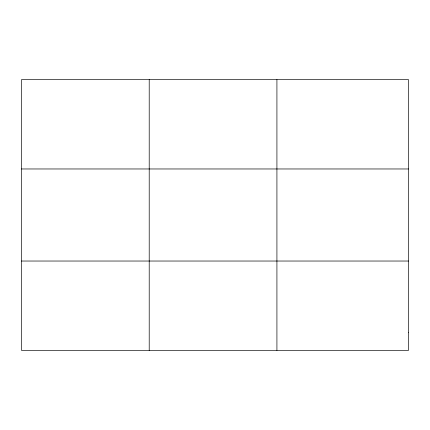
<?xml version="1.0" encoding="UTF-8"?>
<svg xmlns="http://www.w3.org/2000/svg" width="430" height="430" viewBox="0 0 430 430"><rect width="100%" height="100%" fill="white"/><g stroke="black" fill="none" stroke-linecap="round" stroke-linejoin="round"><path stroke-width="0.64" d="M149.21 79.614L149.21 350.385M276.92 79.614L276.92 350.385M21.5 168.969L408.5 168.969M21.5 261.031L408.5 261.031M408.5 332.514L408.5 350.385L21.5 350.385L21.5 79.614L408.5 79.614L408.5 332.514"/></g></svg>
